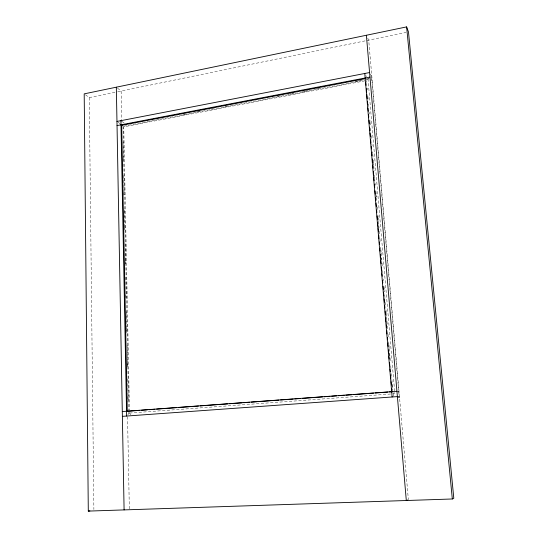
<?xml version="1.0" encoding="UTF-8"?>
<svg xmlns="http://www.w3.org/2000/svg" width="538" height="538" viewBox="0 0 538 538"><rect width="100%" height="100%" fill="white"/><g stroke="black" fill="none" stroke-linecap="round" stroke-linejoin="round"><path stroke-width="0.4" stroke-dasharray="2.69 2.02" d="M366.849 78.635L366.56 79.261M128.434 412.316L127.983 414.939M366.701 79.268L369.31 78.568M85.468 94.796L89.281 97.607L117.055 91.897M117.876 91.729L406.049 32.455M366.398 79.032L368.712 78.878M182.92 114.406L185.395 113.935M196.928 111.729L199.403 111.252M210.943 109.046L213.411 108.575M224.951 106.369L227.419 105.899M277.695 96.282L280.163 95.811M288.408 94.237L290.876 93.76M291.704 93.605L294.178 93.135M302.417 91.554L304.891 91.083M305.712 90.929L308.187 90.451M316.425 88.878L318.899 88.407M355.161 81.473L357.635 80.996M358.456 80.841L360.931 80.37M123.895 126.181L364.535 80.216M364.872 80.848L123.76 126.84L129.47 410.615M390.581 394.011L128.105 413.157L128.461 413.661M392.942 392.067L393.09 393.829L394.831 393.702L395.645 394.233M397.017 397.421L399.526 397.239M397.851 391.946L398.772 391.886L396.93 391.281M397.387 396.607L399.23 397.152L371.57 76.396M118.152 122.301L119.994 123.646M122.092 121.541L124.453 123.283M117.54 88.151L121.144 91.056L121.81 124.971M398.228 396.298L399.23 397.152M393.09 393.829L393.917 396.614M365.8 75.394L366.472 76.672M371.294 79.611L371.953 80.882M370.359 74.042L371.892 77.035M367.716 38.043L368.712 40.135L408.376 499.775M130.808 414.737L129.517 413.05L129.483 411.456M367.985 78.73L394.61 391.106M394.731 392.525L394.831 393.702M366.526 80.532L366.667 82.206M367.165 88.071L367.306 89.745M367.871 96.443L368.227 100.633M368.51 103.982L368.799 107.331M369.223 112.355L369.364 114.029M369.862 119.893L370.003 121.568M370.077 122.408L370.285 124.917M370.574 128.266L370.924 132.456M371.213 135.805L371.496 139.154M371.919 144.177L372.061 145.859M372.558 151.716L372.7 153.391M372.773 154.231L372.989 156.74M373.271 160.095L373.695 165.119M373.769 165.953L374.192 170.976M374.549 175.166L374.764 177.681M375.255 183.539L375.403 185.213M375.894 191.077L376.392 196.942M376.465 197.776L376.889 202.806M377.246 206.989L377.461 209.504M377.958 215.361L378.1 217.043M378.167 217.877L378.382 220.392M378.456 221.226L379.021 227.924M379.303 231.279L379.593 234.629M379.942 238.811L380.158 241.327M380.655 247.191L380.796 248.865M380.87 249.699L381.079 252.214M381.153 253.048L381.718 259.753M382.007 263.102L382.289 266.451M382.646 270.634L382.854 273.149M383.352 279.014L383.493 280.688M383.991 286.546L384.421 291.576M384.704 294.925L384.986 298.274M385.342 302.464L385.558 304.972M385.981 309.996L386.197 312.511M386.264 313.345L386.479 315.86M386.546 316.7L387.683 330.097M388.039 334.286L388.254 336.795M388.678 341.818L388.893 344.333M388.967 345.174L389.176 347.683M389.25 348.523L390.386 361.919M390.743 366.109L390.951 368.617M391.382 373.648L391.59 376.156M391.872 379.505L392.801 390.393M373.204 162.732L373.419 165.24M375.901 194.521L376.109 197.029M378.591 226.316L378.732 227.991M381.287 258.106L381.429 259.78M383.977 289.901L384.119 291.569M386.674 321.69L386.883 324.199M389.364 353.486L389.579 355.995M392.061 385.275L392.269 387.784M123.074 126.343L128.757 411.402M123.067 141.938L123.431 160.425M123.733 175.549L124.117 194.87M124.419 209.995L124.803 229.322M125.085 243.606L125.482 263.768M125.751 277.211L126.168 298.22M126.437 311.663L126.854 332.666M127.102 345.268L127.533 367.118M127.768 378.88L128.219 401.563M123.074 158.979L123.108 160.66M123.74 192.543L123.787 195.059M124.419 226.949L124.466 229.464M125.085 260.513L125.152 263.869M125.764 294.918L125.831 298.274M126.43 328.483L126.511 332.679M127.109 362.888L127.19 367.084M127.768 396.459L127.869 401.489M127.533 416.694L129.342 509.136M89.281 97.607L93.881 509.486"/><path stroke-width="0.81" d="M452.324 498.982L453.803 498.255L408.483 31.957L406.614 26.9L84.197 93.861L88.299 511.1L452.324 498.982L406.614 26.9M407.69 500.024L406.304 500.515L366.385 35.252M116.961 121.433L369.586 72.549M117.042 125.589L369.976 77.075M365.51 78.635L121.689 125.334L127.291 411.281L139.853 410.36M88.299 511.1L89.893 510.878M122.287 411.543L396.93 391.281M141.528 410.232L147.392 409.801M149.066 409.68L154.931 409.243M156.605 409.122L176.713 407.643M178.387 407.515L190.95 406.594M192.624 406.466L198.488 406.035M200.163 405.908L206.027 405.477M207.702 405.356L227.809 403.87M229.484 403.749L242.046 402.821M243.727 402.7L249.585 402.269M251.266 402.142L257.13 401.711M258.805 401.59L271.367 400.662M273.042 400.534L278.906 400.104M280.58 399.983L293.149 399.055M294.824 398.934L300.688 398.497M302.363 398.376L322.464 396.896M324.138 396.768L330.002 396.338M331.677 396.217L336.707 395.847M338.382 395.719L344.246 395.289M345.921 395.168L351.785 394.731M353.459 394.61L373.56 393.123M375.235 393.002L381.099 392.572M382.78 392.444L387.804 392.074M389.478 391.953L391.994 391.765M122.382 416.351L397.387 396.607M120.996 124.829L122.099 125.636M365.86 82.818L366.075 85.334M366.358 88.683L366.64 92.032M366.855 94.54L367.212 98.73M367.42 101.238L367.703 104.587M367.985 107.936L368.268 111.285M368.557 114.634L368.765 117.149M369.048 120.499L369.33 123.848M369.619 127.197L369.902 130.546M370.11 133.054L370.393 136.403M370.675 139.752L370.964 143.101M371.247 146.45L371.455 148.965M371.738 152.315L372.027 155.664M372.309 159.013L372.592 162.362M372.874 165.711L373.083 168.219M373.372 171.568L373.654 174.917M373.863 177.432L374.145 180.781M374.428 184.131L374.717 187.48M374.999 190.829L375.282 194.178M375.564 197.527L375.78 200.035M376.062 203.384L376.344 206.733M376.627 210.082L376.835 212.597M377.125 215.946L377.407 219.296M377.689 222.645L377.972 225.994M378.187 228.502L378.47 231.851M378.752 235.2L379.034 238.549M379.317 241.898L379.532 244.413M379.882 248.596L380.097 251.111M380.379 254.461L380.662 257.81M380.877 260.318L381.16 263.667M381.442 267.016L381.724 270.365M382.007 273.714L382.222 276.229M382.572 280.412L382.787 282.927M383.069 286.277L383.352 289.626M383.567 292.134L383.85 295.483M384.132 298.832L384.414 302.181M384.697 305.53L384.912 308.045M385.195 311.394L385.477 314.743M385.759 318.092L386.042 321.442M386.324 324.791L386.54 327.299M386.822 330.648L387.104 333.997M387.387 337.346L387.602 339.855M387.885 343.204L388.167 346.553M388.449 349.902L388.732 353.251M389.014 356.6L389.23 359.115M389.512 362.464L389.794 365.813M390.077 369.162L390.292 371.671M390.575 375.02L390.857 378.369M391.139 381.718L391.422 385.067M391.711 388.416L391.92 390.931M364.784 73.477L392.121 396.983M120.916 120.673L126.645 416.042M116.336 87.183L124.096 509.91"/></g></svg>
